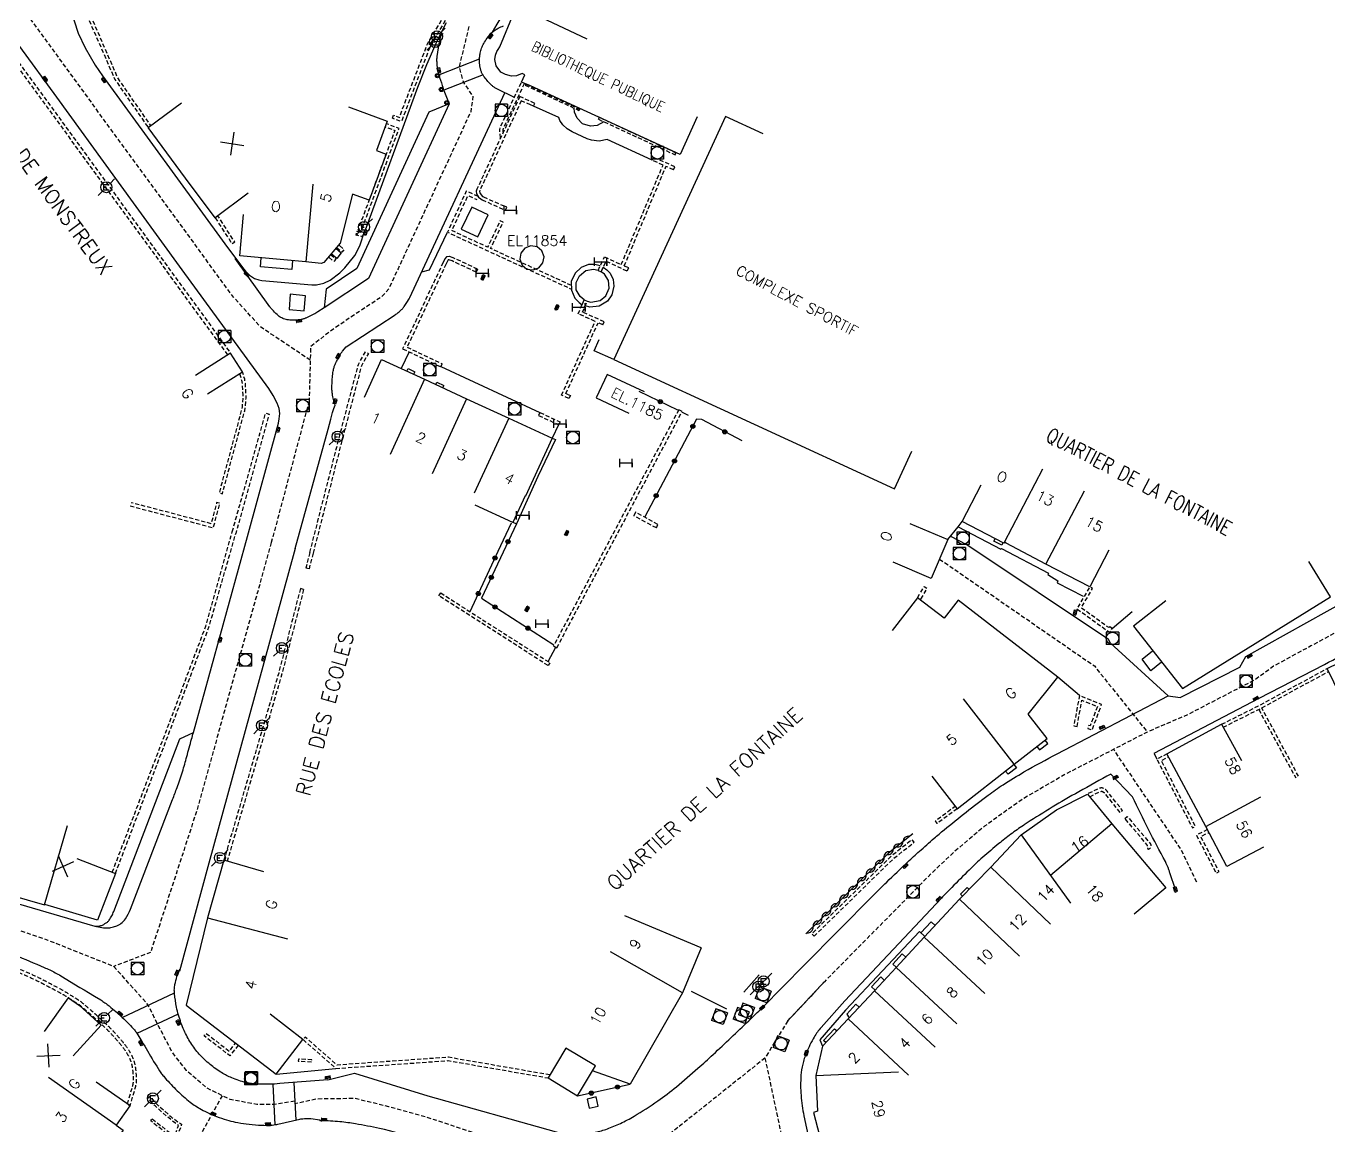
# Model space of a CAD drawing. Header units: millimetres. Extents: x 143000 to 144000, y 139000 to 140000.
# Drawn here: x 143275.8 to 143433.3, y 139743.7 to 139876.7 of the extents above; entities that cross this region are included whole.
import ezdxf
from ezdxf.enums import TextEntityAlignment as Align

# ---------------------------------------------------------------- set-up
doc = ezdxf.new("R2010")
doc.units = ezdxf.units.MM
doc.linetypes.add('DASHED', pattern=[0.75, 0.5, -0.25])
doc.layers.get('0').update_dxf_attribs({"linetype": 'CONTINUOUS'})
for name, color, linetype in [('W0001', 6, 'DASHED'), ('W0008', 7, 'CONTINUOUS'), ('W0100', 7, 'CONTINUOUS'), ('W0105', 7, 'CONTINUOUS'), ('W0112', 1, 'DASHED'), ('W0310', 3, 'CONTINUOUS'), ('W0322', 7, 'CONTINUOUS'), ('W0400', 7, 'CONTINUOUS'), ('W0420', 7, 'CONTINUOUS'), ('W0471', 7, 'CONTINUOUS'), ('W0984', 7, 'CONTINUOUS'), ('W0989', 7, 'CONTINUOUS'), ('W0991', 7, 'CONTINUOUS'), ('W1102', 7, 'CONTINUOUS'), ('W1474', 7, 'CONTINUOUS')]:
    doc.layers.add(name, color=color, linetype=linetype)
doc.styles.get("Standard").update_dxf_attribs({"font": 'romans.shx', "width": 0.85})

# ---------------------------------------------------------------- blocks, each defined once
blk = doc.blocks.new('T400')
for p, q in [((-0.15, 0.3), (0.15, 0.3)), ((-0.15, -0.25), (-0.15, 0.3)), ((-0.15, 0.15), (0.15, 0.15)), ((-0.15, 0), (0.15, 0)), ((0.15, 0.3), (0.15, -0.25)), ((-0.15, -0.15), (0.15, -0.15)), ((-0.15, -0.25), (-0.15, -0.3)), ((-0.15, -0.3), (0.15, -0.3)), ((0.15, -0.3), (0.15, -0.25))]:
    blk.add_line(p, q)
blk = doc.blocks.new('T420')
for p, q in [((0.75, 0.75), (-0.75, 0.75)), ((-0.75, 0.75), (-0.75, -0.75)), ((0.75, 0.75), (0.75, -0.75)), ((0.75, -0.75), (-0.75, -0.75))]:
    blk.add_line(p, q)
blk.add_ellipse((0, 0), major_axis=(-0.53, 0.53), ratio=1, start_param=3.926991, end_param=10.210176)
blk = doc.blocks.new('T471')
for p, q in [((-0.333334, 0.333334), (-0.333334, -0.333334)), ((-0.333334, 0.333334), (0.333334, 0.333334)), ((-0.333334, 0), (0, 0)), ((0.500001, 0.500001), (1.000002, 1.000002)), ((-0.500001, -0.500001), (-1.000002, -1.000002)), ((-0.333334, -0.333334), (0.333334, -0.333334))]:
    blk.add_line(p, q)
blk.add_ellipse((0, 0), major_axis=(0.471405, 0.471405), ratio=1, start_param=5.4977871438, end_param=11.780972451)
blk = doc.blocks.new('t991o')
at = {"color": 0, "linetype": 'Continuous'}
for p, q in [((-1, 1), (1, -1)), ((-1, -1), (1, 1))]:
    blk.add_line(p, q, dxfattribs=at)
blk = doc.blocks.new('t310o')
at = {"color": 0, "linetype": 'Continuous'}
for centre, start, end in [((-0.5, 0.38), 216.8699, 323.1304), ((0.5, -0.37), 36.8699, 143.1303)]:
    blk.add_arc(centre, 0.625, start, end, dxfattribs=at)
blk = doc.blocks.new('t322o')
at = {"color": 0, "linetype": 'Continuous'}
for radius in [0.25, 0.15]:
    blk.add_circle((0, 0), radius, dxfattribs=at)
blk = doc.blocks.new('T1474')
at = {"color": 0, "linetype": 'Continuous', "flags": 128}
for points in [[(-0.75, -0.5), (-0.75, 0.5)], [(-0.75, 0), (0.75, 0)], [(0.75, 0), (0.75, -0.5), (0.75, 0.5)]]:
    blk.add_lwpolyline(points, dxfattribs=at)

msp = doc.modelspace()

# ---------------------------------------------------------------- linework, layer by layer
at = {"layer": 'W0001', "flags": 128}
for points in [[(143849.16, 140000), (143829.03, 139979.08), (143785.64, 139934.01), (143779.95, 139928.81), (143774.99, 139924.91), (143769.19, 139920.99), (143763.74, 139917.87), (143760.18, 139916.06), (143755.54, 139914.02), (143750.45, 139912.1), (143744.98, 139910.34), (143737.17, 139908.02), (143726.79, 139904.99), (143697.07, 139896.31), (143667.04, 139887.55), (143576.21, 139861.13), (143559.71, 139856.29), (143553.12, 139854.22), (143546.93, 139852.15), (143540.79, 139849.89), (143534.72, 139847.46), (143528.45, 139844.83), (143504.94, 139834.92), (143493.92, 139830.27), (143470.93, 139820.56), (143444.53, 139808.74), (143439.73, 139806.33), (143435.52, 139804.11), (143431.15, 139801.76), (143426.62, 139799.31), (143424.35, 139797.65), (143416.26, 139793.46), (143411.36, 139791.35), (143401.45, 139786.24), (143396.35, 139783.28), (143391.68, 139779.96), (143388.08, 139776.92), (143385.31, 139774.31), (143380.07, 139769), (143372.33, 139761.16), (143367.9, 139756.43), (143372.33, 139761.16)], [(143310.15, 139836.33), (143304.14, 139840.35), (143300.86, 139843.96), (143275.76, 139878.38), (143270.82, 139887.26), (143264.9, 139894.82), (143261.55, 139898.41)], [(143329.34, 139876.69), (143328.16, 139871.8), (143328.67, 139869.89), (143329.83, 139868.24), (143329.56, 139866.36), (143320.77, 139847.36), (143319.65, 139844.96), (143318.8, 139843.99), (143314.59, 139841.21), (143312.27, 139839.59), (143310.2, 139837.95), (143310, 139830.69)], [(143310.02, 139831.4), (143305.45, 139814.27)], [(143305.45, 139814.27), (143296.4, 139781.74), (143290.85, 139764.7)], [(143386.25, 139812.27), (143404.97, 139799.35), (143411.36, 139791.35)], [(143417.34, 139773.2), (143415.46, 139777.15), (143407.3, 139789.26)], [(143269.39, 139768.91), (143269.39, 139768.91), (143273.52, 139767.85), (143278.42, 139766.2), (143286.41, 139763.02)], [(143290.85, 139764.7), (143286.41, 139763.02)], [(143308.29, 139746.7), (143305.8, 139746.33), (143303.68, 139746.32), (143300.47, 139746.93), (143297.69, 139748.27), (143295.19, 139750.41), (143293.47, 139752.64), (143291.68, 139756.07), (143290.57, 139758.33), (143286.41, 139763.02)], [(143365.14, 139751.93), (143346.92, 139737.4)], [(143287.97, 139726.68), (143299.55, 139747.38)], [(143335.45, 139741.07), (143324.18, 139744.79), (143319.66, 139746.03), (143315.56, 139747.04), (143310.99, 139746.97), (143308.31, 139746.41)]]:
    msp.add_lwpolyline(points, dxfattribs=at)
at = {"layer": 'W0001'}
msp.add_lwpolyline([(143372.33, 139761.16), (143367.9, 139756.43), (143365.14, 139751.93), (143370.08, 139728.6), (143373.35, 139714.29), (143374.59, 139708.04), (143374.88, 139702.01), (143374.15, 139695.83), (143368.05, 139678.68), (143362.67, 139662.98), (143358.67, 139653.17), (143351.47, 139638.57), (143344.85, 139626.65), (143325.15, 139595.26), (143309.08, 139568.52)], dxfattribs=at)
at = {"layer": 'W0008'}
msp.add_line((143337.81, 139847.5), (143338.3, 139848.08), dxfattribs=at)
at = {"layer": 'W0008', "flags": 128}
for points in [[(143802.51, 139956.29, 0.000002), (143824.96, 139979.62, 0.000766)], [(143412.18, 139788.79), (143424.91, 139795.44), (143432.78, 139799.54, -0.001949), (143436.8, 139801.62, -0.001772), (143441.24, 139803.88, -0.00672), (143445.09, 139805.75, -0.005341), (143450, 139808, -0.001914), (143456.14, 139810.7, -0.00248), (143460.9, 139812.74), (143481.82, 139821.6), (143483.52, 139823.34), (143498.85, 139829.85), (143501.06, 139829.7), (143536.39, 139844.59, -0.005279), (143538.86, 139845.6, -0.003412), (143542.71, 139847.1, -0.005891), (143546.5, 139848.5, -0.005378), (143550.7, 139849.93, -0.001938), (143554.67, 139851.23, -0.002676), (143557.56, 139852.14, -0.001265), (143562.84, 139853.76, -0.003246)], [(143262.61, 139772.44, 0.033075), (143266.35, 139772.14, -0.017569), (143267.25, 139772.07, -0.019313), (143271.36, 139771.42, -0.022044), (143274.9, 139770.56), (143284.12, 139767.88, 0.040481), (143284.96, 139767.71, 0.0434), (143285.76, 139767.68, 0.053724), (143286.35, 139767.78, 0.051761), (143286.93, 139768, 0.017064), (143287.09, 139768.09, 0.018517), (143287.24, 139768.19, 0.090953), (143287.81, 139768.77, 0.056121), (143288.41, 139769.94), (143293.51, 139783.18, 0.003218), (143294.05, 139784.64, 0.005045), (143294.39, 139785.57, 0.010636), (143294.71, 139786.55, 0.005755), (143295.23, 139788.39, 0.000113), (143295.81, 139790.5, 0.000299), (143296.03, 139791.3), (143302.56, 139815.01)], [(143369.86, 139763.15), (143378.18, 139771.54, -0.005265), (143379.86, 139773.2, -0.003511), (143382.41, 139775.64, -0.005653), (143383.81, 139776.93, -0.0045), (143385.59, 139778.5, -0.007188), (143386.8, 139779.52, -0.003309), (143389.47, 139781.68, -0.009159), (143392.14, 139783.73, -0.01413), (143393.93, 139784.98, -0.015178), (143396.46, 139786.53, -0.009843), (143400.48, 139788.73), (143413.91, 139795.72), (143415.36, 139795.54), (143422.56, 139799.21), (143423.3, 139800.49), (143435.59, 139807.35, -0.004841)], [(143284.12, 139767.88, 0.056397), (143284.66, 139767.9, 0.079973), (143285.02, 139768.01, 0.040661), (143285.64, 139768.38, 0.093005), (143285.86, 139768.61, 0.025179), (143286.17, 139769.14, 0.028371), (143286.4, 139769.64), (143294.38, 139790.52), (143296.03, 139791.3)], [(143414.73, 139772.43, 0.017127), (143414.57, 139772.93, 0.003622), (143414.42, 139773.38, 0.000504), (143414.1, 139774.33, 0.001276), (143413.97, 139774.7, 0.032111), (143413.55, 139775.7, -0.014146), (143409.58, 139783.51), (143406.96, 139786.27, 0.010036), (143403.08, 139784.11, 0.016573), (143399.86, 139782.25, 0.001486), (143396.85, 139780.38, 0.009401), (143396.38, 139780.07, 0.010206), (143394.87, 139778.99, 0.010301), (143393.42, 139777.86, 0.011522), (143391.47, 139776.21, 0.013134), (143389.83, 139774.67, 0.003723), (143387.72, 139772.55, 0.00619), (143386.47, 139771.25), (143381.99, 139766.47), (143374.8, 139758.83)], [(143260.38, 139767.04, -0.018483), (143261.74, 139766.98, -0.004361), (143266.01, 139766.61, -0.01929), (143266.97, 139766.47, -0.020631), (143270.28, 139765.75, -0.022107), (143273.3, 139764.81, -0.011158), (143274.43, 139764.38, -0.003541), (143277.98, 139762.89, -0.022471), (143279.31, 139762.25, -0.009792), (143279.99, 139761.88)], [(143324.36, 139747.37), (143339.9, 139743.01, 0.049524), (143341.24, 139742.78, 0.034255), (143343.2, 139742.76, 0.03637), (143344.62, 139742.96, 0.034532), (143346.08, 139743.37, 0.024607), (143347.66, 139744.02, 0.022367), (143349.32, 139744.91, 0.01863), (143352.19, 139746.75, 0.022585), (143354.43, 139748.46, 0.005573), (143357.04, 139750.7, 0.00775), (143358.87, 139752.36, 0.002896), (143363.18, 139756.43, 0.007561), (143364.8, 139758.02), (143369.86, 139763.15)], [(143323.24, 139741.9, 0.053887), (143318.52, 139743.43, 0.007981), (143315.64, 139743.97, 0.019455), (143313.73, 139744.22, 0.01658), (143311.47, 139744.35, 0.008559), (143311.3, 139744.35, 0.008559)]]:
    msp.add_lwpolyline(points, format="xyb", dxfattribs=at)
for points in [[(143332.19, 139875.99), (143332.76, 139876.97), (143333.44, 139878.07), (143333.92, 139878.76), (143334.48, 139879.5), (143335.16, 139880.4), (143336.73, 139882.49), (143339.13, 139885.59), (143339.96, 139886.7), (143341.63, 139888.99), (143342.82, 139890.74), (143344.62, 139893.68), (143346.58, 139897.22), (143347.84, 139899.88), (143349.03, 139902.71), (143349.83, 139904.65), (143350.73, 139906.88), (143350.8, 139907.07), (143355.93, 139920.54), (143362.02, 139937.28), (143366.89, 139950.27), (143372.06, 139964.14), (143382.53, 139992.44), (143385.23, 140000)], [(143302.56, 139815.01), (143306.31, 139828.7), (143306.41, 139829.22), (143306.47, 139829.88), (143306.41, 139830.46), (143306.17, 139831.14), (143305.68, 139832.07), (143305.14, 139832.88), (143294.66, 139847.26), (143286.66, 139858.31), (143279.51, 139868.12), (143261.58, 139892.68), (143261.22, 139894.39), (143260.25, 139895.74)], [(143281.16, 139878.74), (143282.1, 139875.88), (143282.93, 139874.11), (143284.15, 139872.01), (143285.02, 139870.71), (143299.84, 139850.38), (143302.07, 139847.38), (143302.31, 139847.09), (143302.71, 139846.69), (143303.04, 139846.43), (143303.43, 139846.21), (143303.94, 139846.02), (143304.29, 139845.95), (143310.37, 139845.42), (143310.9, 139845.43), (143311.8, 139845.63), (143312.56, 139845.98), (143313.74, 139846.87), (143314.33, 139847.48), (143315.53, 139849), (143316.17, 139850.16), (143316.75, 139852.02), (143316.85, 139852.07), (143323.17, 139869.33), (143324.24, 139872.07), (143325.53, 139875.01), (143326.65, 139877.14)], [(143325.98, 139875.88), (143325.98, 139875.86), (143325.92, 139875.61), (143325.86, 139875.36), (143325.82, 139875.12), (143325.72, 139874.6), (143325.64, 139874.08), (143325.55, 139873.57), (143325.47, 139873.05), (143325.46, 139872.95), (143325.45, 139872.84), (143325.44, 139872.74), (143325.44, 139872.63), (143325.44, 139872.52), (143325.45, 139872.4), (143325.45, 139872.28), (143325.46, 139872.17), (143325.47, 139872.05), (143325.48, 139871.93), (143325.49, 139871.82), (143325.51, 139871.7), (143325.52, 139871.59), (143325.54, 139871.48), (143325.57, 139871.37), (143325.59, 139871.26), (143325.61, 139871.15), (143325.64, 139871.04), (143325.67, 139870.93), (143325.7, 139870.82), (143325.8, 139870.5), (143325.9, 139870.18), (143326.01, 139869.87), (143326.11, 139869.55), (143326.18, 139869.35), (143326.25, 139869.15), (143326.33, 139868.95), (143326.4, 139868.75), (143326.95, 139867.33), (143324.48, 139866.3), (143315.81, 139847.41), (143312.1, 139844.92), (143311.86, 139842.66), (143311.08, 139842.16), (143310.96, 139842.08), (143310.83, 139842.01), (143310.71, 139841.94), (143310.58, 139841.87), (143310.35, 139841.75), (143310.11, 139841.64), (143309.87, 139841.53), (143309.63, 139841.42), (143309.56, 139841.39), (143309.49, 139841.36), (143309.42, 139841.33), (143309.35, 139841.31), (143309.28, 139841.29), (143309.21, 139841.27), (143309.13, 139841.26), (143309.06, 139841.24), (143308.94, 139841.22), (143308.83, 139841.21), (143308.71, 139841.19), (143308.59, 139841.18), (143308.47, 139841.17), (143308.35, 139841.16), (143308.23, 139841.15), (143308.12, 139841.15), (143307.97, 139841.15), (143307.82, 139841.16), (143307.67, 139841.17), (143307.52, 139841.19), (143307.37, 139841.22), (143307.23, 139841.25), (143307.08, 139841.29), (143306.94, 139841.34), (143306.83, 139841.38), (143306.72, 139841.43), (143306.61, 139841.48), (143306.51, 139841.54), (143306.41, 139841.61), (143306.31, 139841.68), (143306.22, 139841.75), (143306.14, 139841.83), (143305.99, 139841.98), (143305.84, 139842.13), (143305.7, 139842.28), (143305.56, 139842.44), (143305.48, 139842.52), (143305.41, 139842.61), (143305.34, 139842.7), (143305.27, 139842.79), (143301.1, 139848.61)], [(143334.84, 139868.1), (143332.7, 139869.14), (143332.62, 139869.18), (143332.54, 139869.22), (143332.47, 139869.27), (143332.4, 139869.32), (143332.32, 139869.37), (143332.25, 139869.42), (143332.19, 139869.48), (143332.12, 139869.54), (143332, 139869.66), (143331.88, 139869.78), (143331.76, 139869.91), (143331.64, 139870.03), (143331.53, 139870.16), (143331.42, 139870.29), (143331.31, 139870.42), (143331.21, 139870.56), (143331.21, 139870.56), (143331.16, 139870.63), (143331.11, 139870.69), (143331.07, 139870.76), (143331.03, 139870.83), (143330.99, 139870.9), (143330.95, 139870.97), (143330.91, 139871.05), (143330.88, 139871.12), (143330.85, 139871.2), (143330.82, 139871.27), (143330.79, 139871.35), (143330.77, 139871.43), (143330.75, 139871.5), (143330.73, 139871.58), (143330.71, 139871.66), (143330.69, 139871.74), (143330.68, 139871.85), (143330.66, 139871.96), (143330.65, 139872.06), (143330.64, 139872.17), (143330.63, 139872.28), (143330.63, 139872.39), (143330.63, 139872.49), (143330.63, 139872.6), (143330.63, 139872.71), (143330.63, 139872.82), (143330.64, 139872.93), (143330.65, 139873.03), (143330.66, 139873.14), (143330.68, 139873.25), (143330.69, 139873.35), (143330.71, 139873.46), (143330.75, 139873.61), (143330.78, 139873.76), (143330.83, 139873.91), (143330.88, 139874.05), (143330.93, 139874.2), (143330.99, 139874.34), (143331.06, 139874.48), (143331.13, 139874.61), (143331.23, 139874.78), (143331.33, 139874.94), (143331.44, 139875.1), (143331.55, 139875.26), (143331.66, 139875.41), (143331.78, 139875.56), (143331.91, 139875.71), (143332.04, 139875.85), (143332.13, 139875.94), (143332.23, 139876.03), (143332.33, 139876.12), (143332.44, 139876.2), (143332.54, 139876.28), (143332.66, 139876.35), (143332.77, 139876.41), (143332.89, 139876.48), (143333.05, 139876.55), (143333.21, 139876.62), (143333.37, 139876.68), (143333.54, 139876.74)], [(143325.7, 139870.82), (143330.62, 139872.77)], [(143331.05, 139870.82), (143326.3, 139868.96)], [(143313.17, 139830.9), (143313.12, 139831.06), (143313.07, 139831.23), (143313.02, 139831.4), (143312.98, 139831.57), (143312.94, 139831.74), (143312.9, 139831.91), (143312.86, 139832.08), (143312.83, 139832.25), (143312.81, 139832.37), (143312.8, 139832.48), (143312.79, 139832.6), (143312.78, 139832.72), (143312.77, 139832.84), (143312.77, 139832.96), (143312.77, 139833.08), (143312.77, 139833.2), (143312.79, 139833.58), (143312.81, 139833.95), (143312.84, 139834.33), (143312.88, 139834.71), (143312.9, 139834.84), (143312.92, 139834.98), (143312.95, 139835.11), (143312.98, 139835.25), (143313.01, 139835.34), (143313.04, 139835.44), (143313.07, 139835.54), (143313.11, 139835.63), (143313.14, 139835.73), (143313.18, 139835.82), (143313.22, 139835.91), (143313.26, 139836), (143313.33, 139836.15), (143313.4, 139836.29), (143313.47, 139836.43), (143313.54, 139836.57), (143313.62, 139836.71), (143313.7, 139836.85), (143313.77, 139836.98), (143313.85, 139837.12), (143313.9, 139837.2), (143313.96, 139837.28), (143314.01, 139837.35), (143314.07, 139837.42), (143314.52, 139837.92), (143320.41, 139841.81), (143320.51, 139841.87), (143320.61, 139841.94), (143320.7, 139842.01), (143320.8, 139842.09), (143320.89, 139842.16), (143320.98, 139842.24), (143321.07, 139842.32), (143321.16, 139842.4), (143321.21, 139842.45), (143321.26, 139842.5), (143321.31, 139842.55), (143321.36, 139842.6), (143321.41, 139842.66), (143321.45, 139842.71), (143321.49, 139842.77), (143321.53, 139842.83), (143321.82, 139843.28), (143322.11, 139843.73), (143322.16, 139843.82), (143322.21, 139843.92), (143333.7, 139868.67)], [(143326.95, 139867.33), (143317.19, 139846.18), (143311.86, 139842.66)], [(143323.64, 139847.01), (143324.58, 139847.24), (143326.75, 139851.8)], [(143313.26, 139849.85), (143313.91, 139849.3), (143313.36, 139848.6), (143312.69, 139849.17)], [(143308.02, 139848.37), (143307.92, 139847.29), (143304.13, 139847.62), (143304.23, 139848.71)], [(143308.35, 139813.53), (143312.32, 139827.97), (143312.64, 139829.17), (143312.86, 139829.98), (143313.01, 139830.46), (143313.17, 139830.9)], [(143387.25, 139814.62), (143388.49, 139816.18), (143393.64, 139813.46), (143393.75, 139813.55), (143399.41, 139810.58), (143399.33, 139810.39), (143400.57, 139809.64), (143400.47, 139809.39), (143403.6, 139807.77)], [(143388.49, 139816.18), (143388.98, 139816.82)], [(143413.91, 139795.72), (143406.91, 139802.12), (143406.68, 139802.54), (143389.55, 139814), (143387.6, 139815.01)], [(143393.91, 139814.23), (143393.77, 139813.95), (143392.81, 139814.45), (143392.96, 139814.73)], [(143308.35, 139813.53), (143304.54, 139799.71), (143297.9, 139775.49), (143294.33, 139762.44)], [(143413.09, 139799.81), (143411.78, 139798.77), (143410.73, 139800.18), (143412, 139801.19)], [(143403.16, 139795.76), (143400.54, 139797.99)], [(143398.02, 139789.6), (143398.34, 139789.2), (143399.36, 139789.97), (143399.03, 139790.39)], [(143395.24, 139787.44), (143395.56, 139787.02), (143394.53, 139786.24), (143394.22, 139786.64)], [(143412.2, 139788.75), (143412.53, 139788.07)], [(143389.02, 139771.51), (143388.78, 139771.74), (143389.57, 139772.54), (143389.81, 139772.31)], [(143374.89, 139757.7), (143383.82, 139767.24), (143384.47, 139766.64)], [(143385.71, 139767.97), (143385.24, 139768.41), (143384, 139767.07)], [(143381.02, 139762.9), (143380.6, 139763.3), (143381.73, 139764.52), (143382.16, 139764.13)], [(143312.3, 139749.3), (143306.48, 139748.84), (143306.15, 139748.81), (143305.83, 139748.79), (143305.5, 139748.78), (143305.18, 139748.78), (143304.75, 139748.77), (143304.33, 139748.78), (143303.9, 139748.79), (143303.48, 139748.8), (143303.34, 139748.81), (143303.19, 139748.82), (143303.05, 139748.84), (143302.91, 139748.86), (143302.77, 139748.88), (143302.64, 139748.91), (143302.5, 139748.94), (143302.36, 139748.97), (143302.15, 139749.03), (143301.94, 139749.09), (143301.72, 139749.15), (143301.51, 139749.22), (143301.31, 139749.29), (143301.1, 139749.37), (143300.89, 139749.45), (143300.69, 139749.53), (143300.53, 139749.6), (143300.37, 139749.67), (143300.21, 139749.75), (143300.05, 139749.83), (143299.9, 139749.91), (143299.75, 139749.99), (143299.59, 139750.08), (143299.44, 139750.17), (143299.26, 139750.28), (143299.09, 139750.4), (143298.91, 139750.52), (143298.73, 139750.64), (143298.56, 139750.76), (143298.39, 139750.89), (143298.22, 139751.02), (143298.06, 139751.15), (143297.88, 139751.3), (143297.71, 139751.44), (143297.54, 139751.6), (143297.37, 139751.75), (143297.21, 139751.91), (143297.05, 139752.07), (143296.89, 139752.24), (143296.74, 139752.41), (143296.6, 139752.56), (143296.46, 139752.73), (143296.33, 139752.89), (143296.2, 139753.06), (143296.07, 139753.23), (143295.95, 139753.4), (143295.83, 139753.58), (143295.71, 139753.76), (143295.6, 139753.94), (143295.49, 139754.12), (143295.39, 139754.31), (143295.28, 139754.5), (143295.18, 139754.69), (143295.09, 139754.88), (143295, 139755.07), (143294.91, 139755.27), (143294.81, 139755.5), (143294.71, 139755.72), (143294.62, 139755.96), (143294.53, 139756.19), (143294.45, 139756.42), (143294.37, 139756.66), (143294.29, 139756.89), (143294.22, 139757.13), (143294.15, 139757.37), (143294.09, 139757.61), (143294.04, 139757.86), (143293.99, 139758.1), (143293.92, 139758.5), (143293.85, 139758.91), (143293.8, 139759.31), (143293.75, 139759.72), (143293.73, 139759.86), (143293.73, 139760), (143293.72, 139760.14), (143293.73, 139760.28), (143293.74, 139760.42), (143293.75, 139760.56), (143293.77, 139760.7), (143293.8, 139760.84), (143293.85, 139761.08), (143293.9, 139761.31), (143293.97, 139761.55), (143294.04, 139761.78), (143294.12, 139762), (143294.2, 139762.23), (143294.3, 139762.45), (143294.39, 139762.68)], [(143279.99, 139761.88), (143282.31, 139760.46), (143282.82, 139760.16), (143283.33, 139759.86), (143284.07, 139759.4), (143284.82, 139758.95), (143284.95, 139758.87), (143285.08, 139758.78), (143285.21, 139758.69), (143285.34, 139758.6), (143285.47, 139758.51), (143285.6, 139758.42), (143285.72, 139758.33), (143285.84, 139758.23), (143286.05, 139758.06), (143286.25, 139757.9), (143286.45, 139757.73), (143286.65, 139757.56), (143286.84, 139757.38), (143287.04, 139757.21), (143287.23, 139757.03), (143287.43, 139756.85), (143287.6, 139756.69), (143287.76, 139756.53), (143287.93, 139756.36), (143288.1, 139756.2), (143288.26, 139756.03), (143288.42, 139755.86), (143288.58, 139755.68), (143288.74, 139755.51), (143288.82, 139755.42), (143288.89, 139755.33), (143288.97, 139755.24), (143289.04, 139755.14), (143289.11, 139755.05), (143289.18, 139754.95), (143289.25, 139754.85), (143289.31, 139754.75), (143289.56, 139754.35), (143289.8, 139753.94), (143289.97, 139753.66), (143290.14, 139753.38), (143290.48, 139752.79), (143290.84, 139752.17), (143291.03, 139751.85), (143291.22, 139751.53), (143291.59, 139750.96), (143291.95, 139750.38), (143292.03, 139750.27), (143292.11, 139750.15), (143292.19, 139750.04), (143292.27, 139749.93), (143292.35, 139749.83), (143292.44, 139749.72), (143292.52, 139749.62), (143292.61, 139749.51), (143292.79, 139749.31), (143292.97, 139749.12), (143293.14, 139748.92), (143293.33, 139748.73), (143293.51, 139748.54), (143293.69, 139748.35), (143293.88, 139748.16), (143294.07, 139747.98), (143294.26, 139747.8), (143294.45, 139747.62), (143294.64, 139747.44), (143294.84, 139747.27), (143295.04, 139747.1), (143295.24, 139746.93), (143295.44, 139746.76), (143295.65, 139746.6), (143295.81, 139746.48), (143295.97, 139746.36), (143296.13, 139746.25), (143296.3, 139746.14), (143296.47, 139746.03), (143296.64, 139745.92), (143296.81, 139745.82), (143296.99, 139745.72), (143297.23, 139745.59), (143297.48, 139745.46), (143297.73, 139745.34), (143297.98, 139745.22), (143298.19, 139745.12), (143298.4, 139745.03), (143298.61, 139744.94), (143298.82, 139744.86), (143299.13, 139744.75), (143299.43, 139744.65), (143299.74, 139744.55), (143300.05, 139744.45), (143300.31, 139744.38), (143300.57, 139744.31), (143300.83, 139744.25), (143301.1, 139744.19), (143301.42, 139744.13), (143301.75, 139744.07), (143302.08, 139744.02), (143302.41, 139743.97), (143302.78, 139743.93), (143303.15, 139743.89), (143303.52, 139743.86), (143303.89, 139743.83), (143304.21, 139743.81), (143304.53, 139743.8), (143304.86, 139743.79), (143305.18, 139743.79), (143305.27, 139743.79), (143305.37, 139743.79), (143305.46, 139743.8), (143305.55, 139743.81), (143305.77, 139743.85), (143305.98, 139743.88), (143306.11, 139743.91), (143306.24, 139743.94), (143308.91, 139744.54), (143309, 139744.56), (143309.08, 139744.57), (143309.28, 139744.59), (143309.47, 139744.6), (143309.7, 139744.61), (143309.94, 139744.62), (143310.08, 139744.61), (143310.23, 139744.6), (143311.31, 139744.47), (143311.3, 139744.35)], [(143378.45, 139760.14), (143378.02, 139760.55), (143379.13, 139761.75), (143379.57, 139761.34)], [(143287.43, 139756.85), (143293.74, 139759.82)], [(143374.89, 139757.7), (143371.79, 139754.14), (143372.09, 139753.37)], [(143376.53, 139758.08), (143376.13, 139758.46), (143375.02, 139757.23), (143375.33, 139756.8)], [(143294.19, 139757.24), (143289.18, 139754.9)], [(143372.52, 139753.78), (143372.22, 139754.06), (143373.55, 139755.48), (143373.85, 139755.21)], [(143306.05, 139749.98), (143313.26, 139750.67)], [(143312.3, 139749.3), (143315.49, 139750.11)], [(143315.49, 139750.11), (143324.36, 139747.37)], [(143305.91, 139743.87), (143305.69, 139748.79)], [(143308.19, 139748.97), (143308.4, 139744.42)]]:
    msp.add_lwpolyline(points, dxfattribs=at)
at = {"layer": 'W0008'}
for points in [[(143338.3, 139848.08), (143338.43, 139848.84), (143338.17, 139849.56), (143337.58, 139850.04), (143336.83, 139850.15), (143336.12, 139849.88), (143335.64, 139849.28), (143335.52, 139848.53), (143335.77, 139847.83), (143336.34, 139847.33), (143337.11, 139847.24), (143337.81, 139847.5)], [(143331.2, 139846.66), (143331.05, 139846.33), (143330.9, 139846)], [(143339.83, 139842.36), (143339.98, 139842.7), (143340.12, 139843)], [(143341.02, 139815.11), (143341.16, 139815.41), (143341.31, 139815.71)], [(143336.23, 139805.99), (143336.37, 139806.23), (143336.54, 139806.54)]]:
    msp.add_lwpolyline(points, dxfattribs=at)
at = {"layer": 'W0008', "flags": 128}
msp.add_lwpolyline([(143307.73, 139844.3), (143307.6, 139842.44), (143309.41, 139842.3), (143309.58, 139844.12)], close=True, dxfattribs=at)
at = {"layer": 'W0008'}
msp.add_lwpolyline([(143374.8, 139758.83), (143371.92, 139755.62, 0.051024), (143371.09, 139754.47, 0.033698), (143370.14, 139752.54, 0.039352), (143369.7, 139751.18, 0.041476), (143369.49, 139749.84, 0.035346), (143369.5, 139747.4, 0.034948), (143369.85, 139744.95), (143371.79, 139736), (143373.39, 139728.71), (143378.77, 139704.45), (143379.52, 139701.15, 0.036799), (143380.07, 139699.38, 0.027363), (143381.1, 139697.11, 0.039544), (143382.27, 139695.24, 0.03993), (143383.71, 139693.6, 0.012981), (143385.18, 139692.25, 0.034439), (143385.78, 139691.79), (143389.99, 139689.02), (143412.04, 139674.44), (143429.3, 139663.01)], format="xyb", dxfattribs=at)
at = {"layer": 'W0100', "flags": 128}
for points in [[(143356.93, 139865.76), (143354.87, 139861.2), (143336.77, 139869.49), (143335.72, 139869.96), (143336.12, 139870.84), (143335.79, 139871), (143335.1, 139870.69), (143334.48, 139870.65), (143333.75, 139870.85), (143333.22, 139871.17), (143332.64, 139871.92), (143332.49, 139872.67), (143332.57, 139873.2), (143332.72, 139873.66), (143332.86, 139873.91), (143333.09, 139874.21), (143334.83, 139878.4), (143335.99, 139878.77), (143343.6, 139875.2)], [(143302.67, 139856.52), (143298.66, 139853.54), (143295.09, 139858.34), (143290.56, 139864.46), (143294.58, 139867.44)], [(143314.77, 139866.94), (143319.46, 139865.21), (143318.16, 139861.68), (143319.33, 139861.25), (143319.33, 139861.25), (143317.28, 139855.68), (143315.28, 139856.38), (143313.79, 139850.46), (143313.79, 139850.46), (143311.79, 139848.13), (143311.49, 139848.02), (143309.62, 139848.23), (143301.65, 139848.94), (143302.1, 139853.92)], [(143297.74, 139832.24), (143301.96, 139834.92), (143300.53, 139837.17), (143296.3, 139834.49)], [(143406.72, 139813.34), (143404.41, 139808.9), (143399.12, 139811.66), (143394.29, 139814.21), (143394.09, 139814.31), (143394.02, 139814.18), (143388.98, 139816.82), (143391.3, 139821.25)], [(143382.66, 139816.59), (143387.25, 139814.62), (143385.24, 139809.93), (143380.64, 139811.9)], [(143413.61, 139807.23), (143409.68, 139804.14), (143415.62, 139796.6), (143433.53, 139807.71), (143430.89, 139811.96)], [(143385.31, 139786.02), (143388.39, 139782.08), (143395.29, 139787.48), (143399.28, 139790.58), (143396.97, 139793.5), (143400.54, 139797.99), (143388.49, 139807.31), (143388.49, 139807.31), (143386.8, 139805.12), (143383.59, 139807.6), (143380.53, 139803.65)], [(143435.54, 139794.09), (143433.13, 139799.05), (143436, 139800.45), (143438.43, 139795.44)], [(143425.42, 139777.43), (143421, 139775.09), (143418.43, 139779.94), (143413.75, 139788.73), (143420.36, 139792.3), (143422.74, 139787.9)], [(143375.2, 139756.68), (143378.38, 139760.07), (143380.99, 139762.86), (143384.38, 139766.55), (143388.68, 139771.14), (143392.44, 139775.02), (143396.13, 139778.91), (143400.4, 139781.95), (143404.13, 139783.85), (143407.1, 139780.26), (143413.61, 139772.53), (143409.78, 139769.31)], [(143281.93, 139776.05), (143286.6, 139774.25), (143284.43, 139768.62), (143278.05, 139770.5)], [(143304.53, 139774.45), (143299.72, 139775.84), (143297.72, 139768.9), (143295.16, 139758.31), (143306.05, 139749.98), (143309.28, 139754.17), (143305.32, 139757.22)], [(143357.44, 139765.27), (143355.16, 139759.8), (143348.86, 139748.77), (143344.29, 139750.39)], [(143278.03, 139755.15), (143280.91, 139759.23), (143282.24, 139758.29), (143284.86, 139755.91), (143281.49, 139752.21)], [(143375.2, 139756.68), (143372.09, 139753.37), (143371.31, 139749.82), (143371.5, 139745.5), (143371.02, 139745.36), (143372.51, 139739.62), (143375.03, 139729.98), (143379.86, 139731.24)], [(143284.29, 139749.07), (143288.39, 139746.18)], [(143288.36, 139746.16), (143286.69, 139743.83)], [(143286.69, 139743.83), (143287.55, 139743.21), (143283.7, 139737.81), (143279.85, 139732.34), (143276.12, 139730.97), (143273.72, 139730.84), (143272.37, 139731.62), (143271.65, 139730.38), (143268.95, 139731.12), (143266.88, 139732.74), (143263.88, 139735.44), (143263.63, 139735.78)]]:
    msp.add_lwpolyline(points, dxfattribs=at)
at = {"layer": 'W0100'}
for points in [[(143364.93, 139863.7), (143360.38, 139865.78), (143346.88, 139836.39), (143380.82, 139820.77), (143382.91, 139825.31)], [(143316.7, 139831.84), (143318.78, 139836.39), (143323.99, 139834.01), (143329.07, 139831.66), (143334.17, 139829.31), (143339.4, 139826.89), (143336.19, 139819.89), (143336.14, 139819.9), (143334.64, 139816.68), (143330.11, 139818.79)], [(143350.58, 139832.48), (143346.04, 139834.58), (143344.74, 139831.77), (143348.68, 139829.93)], [(143270.06, 139777.57), (143269.04, 139772.67), (143273.82, 139771.67), (143278.04, 139770.46)]]:
    msp.add_lwpolyline(points, dxfattribs=at)
at = {"layer": 'W0100', "flags": 128}
for points in [[(143329.68, 139854.84), (143328.42, 139852.18), (143330.42, 139851.22), (143331.68, 139853.88)], [(143341.05, 139753.11), (143338.91, 139749.53), (143342.49, 139747.38), (143344.65, 139750.99)], [(143343.9, 139745.86), (143344.99, 139746.13), (143344.72, 139747.22), (143343.63, 139746.95)]]:
    msp.add_lwpolyline(points, close=True, dxfattribs=at)
at = {"layer": 'W0105'}
for p, q in [((143322.12, 139837.33), (143321.17, 139835.32)), ((143321.83, 139835), (143321.98, 139835.31)), ((143321.98, 139835.31), (143322.82, 139834.92)), ((143322.68, 139834.61), (143322.82, 139834.92)), ((143325.95, 139835.54), (143337.93, 139830)), ((143325.34, 139833.39), (143325.48, 139833.68)), ((143325.48, 139833.68), (143326.32, 139833.28)), ((143326.19, 139832.99), (143326.32, 139833.28)), ((143340.18, 139828.51), (143339.4, 139826.89)), ((143334.67, 139816.72), (143335.08, 139816.53))]:
    msp.add_line(p, q, dxfattribs=at)
for points in [[(143351.51, 139860.49), (143346.05, 139862.99), (143345.1, 139862.8), (143344.17, 139862.91), (143343.65, 139863.09), (143341.82, 139863.95), (143341.22, 139864.3), (143340.71, 139864.78), (143340.33, 139865.32), (143340.2, 139865.65), (143337.15, 139867.03)], [(143345.64, 139865.15), (143344.85, 139864.7), (143344.06, 139864.61), (143343.08, 139864.92), (143342.43, 139865.57), (143342.11, 139866.32), (143342.06, 139866.8)], [(143345.22, 139847.74), (143344.56, 139847.9), (143343.8, 139847.88), (143342.91, 139847.55), (143342.18, 139846.86), (143341.71, 139845.85), (143341.76, 139844.77), (143342.17, 139843.82), (143342.67, 139843.28), (143343.02, 139843.03), (143343.29, 139843.63), (143342.78, 139844.02), (143342.33, 139844.84), (143342.33, 139845.72), (143342.7, 139846.54), (143343.5, 139847.16), (143344.39, 139847.33), (143344.96, 139847.19)], [(143343.66, 139843.44), (143344.09, 139843.33), (143345.22, 139843.53), (143345.9, 139844.11), (143346.29, 139845.02), (143346.22, 139845.95), (143345.73, 139846.73), (143345.34, 139847.01), (143345.59, 139847.57), (143346.02, 139847.25), (143346.42, 139846.83), (143346.78, 139846.07), (143346.88, 139845.29), (143346.64, 139844.23), (143346.08, 139843.45), (143345.08, 139842.86), (143343.98, 139842.75), (143343.42, 139842.9)], [(143346.88, 139836.39), (143344.48, 139837.44), (143345.11, 139838.84)], [(143339.4, 139826.91), (143339.8, 139826.75), (143337.69, 139822.25), (143335.08, 139816.53)]]:
    msp.add_lwpolyline(points, dxfattribs=at)
at = {"layer": 'W0112'}
for p, q in [((143336.25, 139869.7), (143342.76, 139866.65)), ((143337.15, 139867.03), (143336.79, 139867.19)), ((143342.65, 139866.52), (143342.76, 139866.65)), ((143345.02, 139865.45), (143345.12, 139865.69)), ((143345.12, 139865.69), (143354.37, 139861.41)), ((143347.77, 139847.89), (143352.82, 139859.92)), ((143351.51, 139860.49), (143351.67, 139860.84)), ((143352.82, 139859.92), (143351.51, 139860.49)), ((143348.13, 139847.72), (143353.17, 139859.76)), ((143354.1, 139859.35), (143353.17, 139859.76)), ((143333.92, 139854.84), (143333.56, 139854.97)), ((143348.13, 139847.72), (143348.28, 139847.65)), ((143348.67, 139847.49), (143348.28, 139847.65)), ((143344.98, 139847.18), (143345.34, 139847.01)), ((143345.54, 139840.6), (143344.97, 139840.85)), ((143345.54, 139840.6), (143345.71, 139840.96)), ((143325.93, 139835.53), (143326.1, 139835.89)), ((143341.22, 139832.22), (143341.61, 139832.06)), ((143337.93, 139830.01), (143340.36, 139828.86)), ((143354.72, 139830.32), (143339.58, 139801.78)), ((143340.2, 139828.5), (143340.36, 139828.86)), ((143352.02, 139816.03), (143349.3, 139817.5)), ((143352.02, 139816.03), (143352.2, 139816.46)), ((143325.93, 139808.17), (143339.14, 139799.73)), ((143339.14, 139799.73), (143338.92, 139799.39))]:
    msp.add_line(p, q, dxfattribs=at)
at = {"layer": 'W0112', "flags": 128}
for points in [[(143320.09, 139865.57), (143320.24, 139865.95), (143320.94, 139865.68), (143324.34, 139874.58), (143328.77, 139882), (143330.25, 139883.43), (143332.95, 139886.31), (143333.99, 139887.46), (143335.65, 139889.39), (143337.37, 139891.63), (143339.24, 139894.52), (143340.84, 139897.26), (143341.58, 139898.63), (143342.52, 139900.45), (143342.59, 139900.6), (143342.72, 139900.94), (143342.74, 139901.14), (143342.64, 139901.47), (143342.44, 139901.76), (143342.39, 139901.79), (143340.56, 139902.49), (143340.7, 139902.87), (143342.53, 139902.16), (143342.74, 139902.02), (143342.99, 139901.66), (143343.14, 139901.18), (143343.1, 139900.8), (143342.96, 139900.45), (143342.88, 139900.26), (143341.94, 139898.44), (143341.19, 139897.06), (143339.59, 139894.32), (143337.69, 139891.4), (143335.96, 139889.14), (143334.29, 139887.19), (143333.25, 139886.04), (143330.54, 139883.15), (143329.08, 139881.75), (143324.7, 139874.4), (143321.17, 139865.16)], [(143281.98, 139882.44), (143282.92, 139878.58), (143286.54, 139870.25), (143290.56, 139864.46), (143290.88, 139864.7), (143286.89, 139870.45), (143283.3, 139878.71), (143282.46, 139882.16)], [(143319.35, 139864.92), (143319.21, 139864.54), (143320.39, 139864.11), (143315.91, 139851.99), (143316.26, 139851.82), (143316.24, 139851.76), (143315.78, 139851.9), (143315.66, 139851.52), (143316.49, 139851.26), (143316.75, 139852.02), (143316.41, 139852.19), (143320.9, 139864.34)], [(143406.82, 139804.11), (143406.72, 139803.98), (143403.37, 139806.37), (143404.76, 139808.7), (143404.41, 139808.9), (143402.84, 139806.26), (143406.79, 139803.43), (143407.14, 139803.86)], [(143402.87, 139792.02), (143403.47, 139795.2), (143405.33, 139794.45), (143404.46, 139792.1), (143404.28, 139792.15), (143404.16, 139791.77), (143404.7, 139791.61), (143405.84, 139794.68), (143403.16, 139795.76), (143402.48, 139792.09)], [(143371.07, 139766.65), (143380.67, 139776.04), (143383.17, 139778.02), (143382.92, 139778.34), (143380.41, 139776.34), (143370.79, 139766.94)], [(143310.36, 139751.73), (143308.72, 139751.81), (143308.71, 139751.55), (143310.35, 139751.47)], [(143291.05, 139744.56), (143293.76, 139742.45), (143294.24, 139743.78), (143294.09, 139743.87), (143293.4, 139744.4), (143293.25, 139744.52), (143293.1, 139744.64), (143292.39, 139745.26), (143291.57, 139745.97), (143291.48, 139746.06), (143291.39, 139746.14), (143291.3, 139746.23), (143291.21, 139746.32), (143291.03, 139746.51), (143290.85, 139746.7), (143290.67, 139746.9), (143290.5, 139747.09), (143290.73, 139747.29), (143290.9, 139747.1), (143291.07, 139746.91), (143291.25, 139746.72), (143291.43, 139746.53), (143291.51, 139746.44), (143291.59, 139746.36), (143291.68, 139746.28), (143291.77, 139746.2), (143292.58, 139745.49), (143293.3, 139744.87), (143293.44, 139744.75), (143293.58, 139744.64), (143294.26, 139744.12), (143294.6, 139743.92), (143293.9, 139741.95), (143290.87, 139744.33)]]:
    msp.add_lwpolyline(points, close=True, dxfattribs=at)
for points in [[(143300.19, 139836.96), (143293.97, 139845.51), (143278.31, 139867), (143271.3, 139876.58), (143259.11, 139893.4), (143259.31, 139893.81), (143271.62, 139876.82), (143278.63, 139867.24), (143294.29, 139845.74), (143300.53, 139837.17)], [(143333.17, 139863.2), (143333.07, 139864.16), (143333.16, 139864.56), (143335.72, 139869.96)], [(143333.5, 139863.9), (143333.47, 139864.16), (143333.52, 139864.39), (143336.08, 139869.79)], [(143330.46, 139856.11), (143329.02, 139856.76), (143326.75, 139851.8), (143331.43, 139849.63), (143341.75, 139844.91)], [(143341.73, 139845.36), (143331.96, 139849.83), (143333.49, 139853.02), (143333.49, 139853.02), (143333.13, 139853.18), (143331.6, 139849.99), (143331.59, 139850), (143327.28, 139851.99), (143329.22, 139856.23), (143330.31, 139855.74)], [(143298.66, 139853.54), (143300.68, 139850.43), (143301.02, 139850.65), (143298.98, 139853.78)], [(143312.62, 139849.1), (143313.27, 139848.54), (143313.01, 139848.24), (143312.36, 139848.79)], [(143313.35, 139849.94), (143314, 139849.38), (143314.26, 139849.69), (143313.61, 139850.25)], [(143310.11, 139813.08), (143313.74, 139827.26), (143315.98, 139835.79), (143316.84, 139837.34), (143317.19, 139837.15), (143316.35, 139835.64), (143314.13, 139827.16), (143310.5, 139812.98)], [(143301.62, 139834.7), (143301.84, 139833.91), (143301.91, 139833.48), (143302, 139832.14), (143301.99, 139831.73), (143301.91, 139830.69), (143301.84, 139830.32), (143299.15, 139820.27), (143299.53, 139820.16), (143302.23, 139830.21), (143302.31, 139830.64), (143302.39, 139831.71), (143302.4, 139832.16), (143302.31, 139833.51), (143302.23, 139834.01), (143301.96, 139834.92)], [(143300.73, 139815.56), (143304.76, 139829.92), (143305.19, 139829.81), (143301.16, 139815.37)], [(143288.39, 139818.7), (143298.45, 139816.06), (143299.23, 139819.01), (143298.84, 139819.11), (143298.17, 139816.55), (143288.5, 139819.09)], [(143286.22, 139774.39), (143293.31, 139792.94), (143297.53, 139804.17), (143300.73, 139815.56)], [(143286.6, 139774.25), (143293.68, 139792.8), (143297.91, 139804.04), (143301.16, 139815.37)], [(143310.11, 139813.08), (143309.62, 139811.19)], [(143310.5, 139812.98), (143310.01, 139811.09)], [(143308.97, 139808.71), (143306.34, 139798.49), (143299.72, 139775.84)], [(143309.36, 139808.61), (143306.73, 139798.38), (143300.11, 139775.73)], [(143383.59, 139807.6), (143384.38, 139808.96), (143384.73, 139808.76), (143383.94, 139807.4)], [(143420.36, 139792.3), (143424.83, 139794.53), (143433.13, 139799.05)], [(143420.54, 139791.94), (143425.02, 139794.18), (143433.32, 139798.7)], [(143424.84, 139794.09), (143429.31, 139785.81)], [(143429.66, 139786), (143425.2, 139794.28)], [(143413.78, 139788.73), (143412.53, 139788.07), (143416.84, 139779.75), (143417.19, 139779.94), (143413.07, 139787.9), (143413.96, 139788.37)], [(143388.39, 139782.08), (143385.98, 139780.29), (143385.74, 139780.61), (143388.15, 139782.4)], [(143418.63, 139779.57), (143417.3, 139778.87), (143419.69, 139774.3), (143420.04, 139774.49), (143417.84, 139778.7), (143418.82, 139779.22)], [(143301.45, 139753.5), (143300.45, 139752.2), (143297.32, 139754.61), (143297.56, 139754.92), (143300.38, 139752.76), (143301.13, 139753.74)], [(143339.13, 139749.89), (143326.86, 139752.02), (143313.4, 139751.08), (143309.55, 139754.47), (143309.28, 139754.17), (143313.26, 139750.67), (143326.84, 139751.62), (143338.91, 139749.53)]]:
    msp.add_lwpolyline(points, dxfattribs=at)
at = {"layer": 'W0112'}
for points in [[(143336.25, 139869.7), (143336.15, 139869.58), (143342.65, 139866.52)], [(143337.15, 139867.03), (143337.3, 139867.38), (143335.49, 139868.21), (143330.32, 139857.01), (143330.24, 139856.75), (143330.27, 139856.44), (143330.52, 139856.05), (143330.77, 139855.82), (143330.93, 139855.72), (143333.76, 139854.45), (143333.92, 139854.84)], [(143336.79, 139867.19), (143335.68, 139867.69), (143330.68, 139856.87), (143330.64, 139856.72), (143330.65, 139856.57), (143330.82, 139856.3), (143331, 139856.13), (143331.11, 139856.07), (143333.56, 139854.97)], [(143345.02, 139865.45), (143354.27, 139861.16), (143354.37, 139861.41)], [(143354.1, 139859.35), (143354.26, 139859.71), (143351.67, 139860.84)], [(143330.4, 139847.34), (143327.45, 139848.69), (143326.97, 139848.86), (143326.62, 139848.81), (143326.45, 139848.59), (143326.22, 139848.14), (143321.33, 139837.69), (143325.93, 139835.53)], [(143330.4, 139847.34), (143330.24, 139846.97), (143327.3, 139848.32), (143326.93, 139848.45), (143326.84, 139848.44), (143326.8, 139848.38), (143326.58, 139847.96), (143321.86, 139837.89), (143326.1, 139835.89)], [(143344.98, 139847.18), (143345.74, 139848.82), (143347.77, 139847.89)], [(143345.34, 139847.01), (143345.93, 139848.29), (143348.49, 139847.11), (143348.67, 139847.49)], [(143344.6, 139841.02), (143342.55, 139841.93), (143343.28, 139843.61), (143343.65, 139843.44)], [(143345.71, 139840.96), (143343.08, 139842.13), (143343.65, 139843.44)], [(143341.61, 139832.06), (143341.44, 139831.69), (143340.54, 139832.1), (143344.6, 139841.02)], [(143341.22, 139832.22), (143341.07, 139832.29), (143344.97, 139840.85)], [(143337.93, 139830.01), (143337.77, 139829.65), (143340.2, 139828.5)], [(143339.58, 139801.78), (143339.98, 139801.55), (143355.13, 139830.11), (143354.72, 139830.32)], [(143352.2, 139816.46), (143349.48, 139817.94), (143349.3, 139817.5)], [(143338.92, 139799.39), (143325.71, 139807.83), (143325.93, 139808.17)]]:
    msp.add_lwpolyline(points, dxfattribs=at)
at = {"layer": 'W0112', "flags": 128}
for points in [[(143404.4, 139783.53), (143405.58, 139784.12, -0.085209), (143405.82, 139784.19, -0.117704), (143405.91, 139784.18, -0.076151), (143406.04, 139784.11, -0.061493), (143406.2, 139783.95), (143408.07, 139781.6), (143408.38, 139781.85), (143406.51, 139784.2, 0.061493), (143406.28, 139784.43, 0.076151), (143406.05, 139784.55, 0.117704), (143405.77, 139784.59, 0.085209), (143405.4, 139784.48), (143404.13, 139783.85)], [(143259.51, 139765.23, -0.03595), (143261.95, 139765.18, -0.00451), (143266.13, 139764.76, -0.019256), (143267.08, 139764.62, -0.01983), (143270.6, 139763.81, -0.025925), (143273.22, 139762.95, -0.009021), (143275.76, 139761.91, -0.01435), (143277.32, 139761.19, -0.005047), (143277.83, 139760.93, -0.001319), (143279.8, 139759.89, -0.018384), (143280.71, 139759.36, -0.010087), (143282.3, 139758.32, -0.004372), (143283.35, 139757.43, -0.008325), (143283.9, 139756.94, -0.000748), (143285.28, 139755.67, -0.003649), (143285.55, 139755.41, -0.017814), (143286.12, 139754.83, -0.009407), (143287.16, 139753.64, -0.031778), (143287.85, 139752.71, -0.036905), (143288.33, 139751.85, -0.042803), (143288.53, 139751.28, -0.03299), (143288.68, 139750.47, -0.036958), (143288.75, 139749.17, -0.064304), (143288.64, 139748.5), (143288.01, 139746.29), (143288.39, 139746.18), (143289.03, 139748.39, 0.064304), (143289.15, 139749.16, 0.036958), (143289.08, 139750.52, 0.03299), (143288.92, 139751.38, 0.042803), (143288.69, 139752.01, 0.036905), (143288.19, 139752.93, 0.031778), (143287.47, 139753.9, 0.009407), (143286.42, 139755.1, 0.017814), (143285.83, 139755.7, 0.003649), (143285.55, 139755.96, 0.000748), (143284.17, 139757.23, 0.008325), (143283.62, 139757.73, 0.004429), (143282.54, 139758.64, 0.010182), (143280.92, 139759.7, 0.018385), (143279.99, 139760.24, 0.001319), (143278.02, 139761.28, 0.005047), (143277.5, 139761.55, 0.01435), (143275.92, 139762.28, 0.009021), (143273.36, 139763.32, 0.025925), (143270.71, 139764.19, 0.01983), (143267.15, 139765.01, 0.019256), (143266.18, 139765.16, 0.00451), (143261.98, 139765.58, 0.035216), (143259.54, 139765.63)]]:
    msp.add_lwpolyline(points, format="xyb", dxfattribs=at)
msp.add_lwpolyline([(143408.64, 139780.91), (143408.94, 139781.16), (143411.73, 139777.86, -0.144027), (143411.78, 139777.73, -0.072643), (143411.78, 139777.46, -0.152305), (143411.69, 139777.29, -0.11675), (143411.48, 139777.16), (143411.35, 139777.54, 0.075418), (143411.39, 139777.55, 0.038973), (143411.39, 139777.64)], format="xyb", close=True, dxfattribs=at)
at = {"layer": 'W0310', "flags": 128}
msp.add_lwpolyline([(143383, 139779.04), (143380.08, 139776.72), (143370.09, 139766.95)], dxfattribs=at)
at = {"layer": 'W0322'}
for p, q in [((143354.61, 139830.28), (143349.94, 139832.54)), ((143355.13, 139830.03), (143355.85, 139829.67)), ((143338.92, 139799.9), (143339.85, 139801.63))]:
    msp.add_line(p, q, dxfattribs=at)
for points in [[(143362.38, 139826.55), (143357.49, 139829.14), (143356.87, 139829.19), (143350.63, 139817.38)], [(143329.48, 139805.95), (143332.89, 139813.23), (143334.51, 139816.67)], [(143335.08, 139816.53), (143330.87, 139807.53), (143339.63, 139801.9)], [(143364.45, 139761.98), (143362.6, 139759.89)], [(143356.21, 139760), (143360.49, 139757.88)]]:
    msp.add_lwpolyline(points, dxfattribs=at)
at = {"layer": 'W0322', "flags": 128}
for points in [[(143407.14, 139803.86), (143409.53, 139805.92)], [(143342.49, 139747.38), (143348.86, 139748.77)]]:
    msp.add_lwpolyline(points, dxfattribs=at)
at = {"layer": 'W1102'}
for p, q in [((143323.99, 139834.01), (143319.84, 139824.91)), ((143329.07, 139831.66), (143324.88, 139822.58)), ((143334.17, 139829.31), (143329.99, 139820.23)), ((143278.04, 139770.46), (143280.8, 139780.07))]:
    msp.add_line(p, q, dxfattribs=at)
at = {"layer": 'W1102', "flags": 128}
for points in [[(143310.46, 139857.59), (143309.62, 139848.23)], [(143394.09, 139814.31), (143398.74, 139823.17)], [(143399.12, 139811.66), (143403.76, 139820.52)], [(143310.01, 139811.09), (143309.62, 139811.19)], [(143309.36, 139808.61), (143308.97, 139808.71)], [(143395.29, 139787.48), (143389.13, 139795.36)], [(143418.43, 139779.94), (143425.09, 139783.53)], [(143407.1, 139780.26), (143399.68, 139774.01)], [(143396.13, 139778.91), (143402.1, 139770.67)], [(143399.66, 139768.1), (143392.44, 139775.02)], [(143395.92, 139764.25), (143388.68, 139771.14)], [(143297.72, 139768.9), (143307.4, 139766.33)], [(143357.44, 139765.27), (143348.2, 139769.11)], [(143391.71, 139759.75), (143384.38, 139766.55)], [(143355.16, 139759.8), (143346.48, 139764.76)], [(143388.32, 139756.06), (143380.99, 139762.86)], [(143385.7, 139753.25), (143378.38, 139760.07)], [(143375.2, 139756.68), (143382.5, 139749.85)], [(143371.31, 139749.82), (143381.3, 139750.26)], [(143286.69, 139743.83), (143278.5, 139749.58)]]:
    msp.add_lwpolyline(points, dxfattribs=at)

# ---------------------------------------------------------------- block references
at = {"layer": 'W0310'}
for p, rotation in [((143380.65, 139777.18), 218.4313020701674), ((143381.83, 139778.11), 218.4313020701674), ((143379.53, 139776.18), 224.3680212403303), ((143377.38, 139774.09), 224.3680212403303), ((143378.46, 139775.13), 224.3680212403303), ((143376.31, 139773.04), 224.3680212403303), ((143374.17, 139770.94), 224.3680212403303), ((143375.24, 139771.99), 224.3680212403303), ((143373.1, 139769.89), 224.3680212403303), ((143370.95, 139767.79), 224.3680212403303), ((143372.02, 139768.84), 224.3680212403303)]:
    msp.add_blockref('t310o', p, dxfattribs=dict(at, rotation=rotation))
at = {"layer": 'W0322'}
for p, rotation in [((143325.54, 139870.72), 227.9552888361008), ((143326, 139869.06), 227.9552888361008), ((143326.67, 139867.47), 227.955288836102), ((143352.48, 139831.31), 154.1597094778866), ((143356.42, 139828.33), 242.1675598664662), ((143360.28, 139827.66), 152.0682606951136), ((143354.2, 139824.14), 242.1675598664662), ((143351.98, 139819.93), 242.1675598664662), ((143334.07, 139814.38), 244.9252902217129), ((143332.5, 139812.4), 64.88410819923374), ((143332.06, 139810.07), 244.9252902217129), ((143330.49, 139808.1), 64.88410819923374), ((143332.5, 139806.48), 327.2852770402795), ((143336.49, 139803.91), 327.2852770402795)]:
    msp.add_blockref('t322o', p, dxfattribs=dict(at, rotation=rotation))
for p in [(143347.31, 139748.42), (143344.15, 139747.69)]:
    msp.add_blockref('t322o', p, dxfattribs=at)
at = {"layer": 'W0400'}
for p, rotation in [((143331.94, 139875.52), 325.9538960880478), ((143325.72, 139871.38), 11.65858144499994), ((143278.08, 139870.33), 36.11631615902343), ((143285.22, 139870.18), 216.0820612038687), ((143316.83, 139851.71), 164.0812450288522), ((143302.49, 139846.71), 45.76496989544545), ((143331.05, 139846.33), 335.8655984943771), ((143339.98, 139842.7), 157.0769816990708), ((143308.78, 139841.06), 277.1198520074527), ((143313.51, 139836.8), 150.7868586279914), ((143313.16, 139831.32), 160.0772770757173), ((143306.25, 139827.91), 164.7011206453614), ((143341.16, 139815.41), 155.0186312268587), ((143336.37, 139806.23), 148.475715191827), ((143402.64, 139805.82), 346.7370095596024), ((143299.25, 139802.51), 164.7139851685122), ((143304.53, 139800.25), 344.669129238777), ((143423.72, 139800.55), 299.1706814200984), ((143424.5, 139795.39), 118.9579571928004), ((143405.88, 139791.92), 293.7137037984836), ((143407.52, 139785.87), 292.1149446737981), ((143382.13, 139775.18), 132.8211407895874), ((143414.76, 139772.33), 19.3640380613695), ((143386.15, 139771.15), 134.0814421177203), ((143294.04, 139762.21), 159.5790952658892), ((143287.18, 139757.28), 47.84065263770474), ((143364.8, 139758.02), 135.4304236557646), ((143294.2, 139756.2), 209.1724172771406), ((143289.69, 139753.73), 209.1290399136996), ((143370.14, 139752.54), 346.5905578525842), ((143312.3, 139749.6), 96.48523289793076), ((143298.46, 139745.18), 66.77158912427642), ((143305.07, 139743.94), 91.19934287021978), ((143311.8, 139744.49), 267.8580409722823)]:
    msp.add_blockref('T400', p, dxfattribs=dict(at, rotation=rotation))
at = {"layer": 'W0420'}
for p in [(143333.27, 139866.53), (143352.12, 139861.4), (143299.79, 139839.18), (143318.29, 139837.99), (143324.59, 139835.16), (143309.26, 139830.81), (143334.86, 139830.43), (143341.91, 139826.96), (143389.08, 139814.79), (143388.65, 139812.93), (143407.16, 139802.68), (143302.31, 139800.05), (143423.31, 139797.5), (143383.03, 139772.03), (143289.27, 139762.75), (143302.97, 139749.43), (143303.02, 139749.5)]:
    msp.add_blockref('T420', p, dxfattribs=at)
for p, rotation in [((143364.91, 139759.58), 340.00048664339), ((143359.65, 139756.93), 340.00048664339), ((143362.26, 139757.08), 340.00048664339), ((143362.92, 139757.59), 340.0004866434114), ((143367.09, 139753.66), 340.00048664339)]:
    msp.add_blockref('T420', p, dxfattribs=dict(at, rotation=rotation))
at = {"layer": 'W0471'}
for p in [(143325.24, 139874.81), (143325.48, 139875.49), (143285.51, 139857.24), (143316.67, 139852.42), (143313.46, 139827.07), (143306.73, 139801.51), (143304.32, 139792.15), (143299.23, 139776.14), (143364.35, 139760.56), (143364.97, 139761.21), (143285.23, 139756.78), (143291.13, 139747.05)]:
    msp.add_blockref('T471', p, dxfattribs=at)
at = {"layer": 'W0991'}
for p, rotation in [((143300.71, 139862.51), 306.5531999908863), ((143280.28, 139775.11), 68.94400068031088), ((143278.51, 139752.22), 47.73546036613234)]:
    msp.add_blockref('t991o', p, dxfattribs=dict(at, rotation=rotation))
at = {"layer": 'W1474'}
for p in [(143334.34, 139854.47), (143330.98, 139846.85), (143345.26, 139848.23), (143342.63, 139842.72), (143340.36, 139828.64), (143348.33, 139823.9), (143335.86, 139817.57), (143338.17, 139804.45)]:
    msp.add_blockref('T1474', p, dxfattribs=at)

# ---------------------------------------------------------------- texts
at = {"layer": 'W0984', "width": 0.85}
msp.add_text('BIBLIOTHEQUE PUBLIQUE', height=1.25, rotation=334.5232, dxfattribs=at).set_placement((143344.96, 139870.56), align=Align.MIDDLE)
at = {"layer": 'W0984'}
msp.add_text('EL11854', height=1.25, dxfattribs=at).set_placement((143337.59, 139850.78), align=Align.MIDDLE)
for s, height, rotation, p in [('COMPLEXE SPORTIF', 1.25, 332.1117, (143369.02, 139843.5)), ('EL.1185', 1.249, 333.9432, (143349.7, 139831.02))]:
    msp.add_text(s, height=height, rotation=rotation, dxfattribs=at).set_placement(p, align=Align.MIDDLE)
at = {"layer": 'W0989'}
for s, rotation, p in [('CHAUSSEE DE MONSTREUX', 306.1064, (143276.39, 139859.64)), ('CHAUSSEE DE MONSTREUX', 306.1064, (143276.39, 139859.64)), ('RUE DES ECOLES', 74.714, (143311.93, 139793.57)), ('QUARTIER DE LA FONTAINE', 42.75, (143357.88, 139783.2))]:
    msp.add_text(s, height=1.75, rotation=rotation, dxfattribs=at).set_placement(p, align=Align.MIDDLE)
at = {"layer": 'W0989', "width": 0.8}
msp.add_text('QUARTIER DE LA FONTAINE', height=1.75, rotation=332.199, dxfattribs=at).set_placement((143410.33, 139821.56), align=Align.MIDDLE)
at = {"layer": 'W0991'}
for s, rotation, p in [('O', 354.8641, (143306.01, 139854.91)), ('5', 75.8797, (143312.06, 139855.99)), ('G', 302.3873, (143295.33, 139832.29)), ('1', 335.4643, (143318.09, 139829.29)), ('2', 335.1688, (143323.54, 139826.92)), ('3', 335.2417, (143328.52, 139824.85)), ('4', 331.5105, (143334.24, 139822)), ('O', 336.735, (143393.8, 139822.2)), ('13', 332.3321, (143399.01, 139819.63)), ('15', 332.3321, (143404.94, 139816.49)), ('O', 66.776, (143379.81, 139815.03)), ('G', 38.055, (143394.86, 139796.04)), ('5', 38.055, (143387.72, 139790.45)), ('58', 297.9839, (143421.71, 139787.28)), ('56', 297.9839, (143423.1, 139779.59)), ('16', 35.3503, (143403.18, 139777.79)), ('14', 46.5671, (143399.11, 139771.89)), ('18', 310.0979, (143405, 139771.89)), ('G', 73.9308, (143305.47, 139770.5)), ('12', 46.5671, (143395.67, 139768.31)), ('9', 59.4, (143349.46, 139765.73)), ('10', 46.5671, (143391.68, 139764.07)), ('4', 76.3807, (143302.97, 139760.81)), ('8', 46.5671, (143387.77, 139759.88)), ('10', 59.4, (143344.95, 139757.03)), ('6', 46.5671, (143384.74, 139756.65)), ('4', 46.5671, (143382.04, 139753.73)), ('2', 46.5671, (143375.89, 139751.96)), ('G', 54.4955, (143281.63, 139748.79)), ('29', 283.14, (143378.86, 139745.76)), ('3', 54.4955, (143280.08, 139744.8))]:
    msp.add_text(s, height=1.25, rotation=rotation, dxfattribs=at).set_placement(p, align=Align.MIDDLE)

doc.saveas('drawing.dxf')
